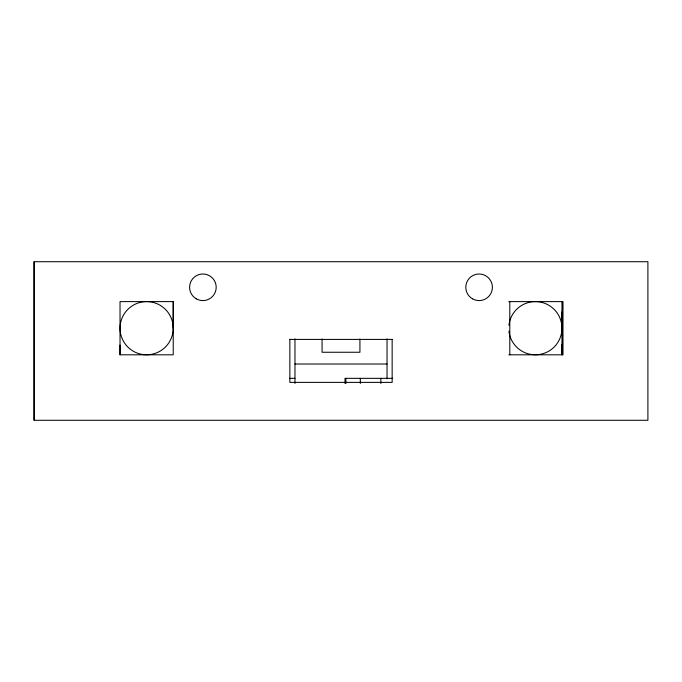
<?xml version="1.0" encoding="UTF-8"?>
<svg xmlns="http://www.w3.org/2000/svg" width="682" height="682" viewBox="0 0 682 682"><rect width="100%" height="100%" fill="white"/><g stroke="black" fill="none" stroke-linecap="round" stroke-linejoin="round"><path stroke-width="1.02" d="M34.1 420.274L34.1 261.718L647.9 261.718L647.9 420.283L34.1 420.283L34.1 261.718M120.032 354.81L120.032 301.606L173.228 301.606L173.228 354.81L120.032 354.802L120.032 345.083M173.228 328.204A26.598 26.598 0 0 0 133.331 305.169A26.598 26.598 0 0 0 133.331 351.239A26.598 26.598 0 0 0 173.228 328.204L173.228 301.606M561.977 344.572L561.977 354.802L561.977 311.836M561.968 328.213L561.977 301.606M508.781 301.606L562.991 301.615L562.991 354.81L508.781 354.802M289.483 339.414L392.517 339.414M294.965 364.018L387.035 364.018M289.671 378.322L294.965 378.322M392.747 378.34L345.024 378.34L345.024 383.446M509.795 301.615L509.795 354.81M392.15 339.414L392.15 382.38L289.85 382.38L289.85 339.414M387.035 338.835L387.035 378.877M380.854 378.34L380.854 383.446M360.335 378.34L360.335 383.446M359.925 338.954L359.925 352.253L322.075 352.253L322.075 338.954M345.893 378.34L345.893 383.446M294.965 338.835L294.965 383.446M508.934 325.237A26.598 26.598 0 0 1 549.522 305.689A26.598 26.598 0 0 1 549.522 350.727A26.598 26.598 0 0 1 508.934 331.188M472.456 298.81A13.299 13.299 0 0 0 492.404 287.293A13.299 13.299 0 0 0 472.456 275.775A13.299 13.299 0 0 0 472.456 298.81M196.245 298.81A13.299 13.299 0 0 0 216.194 287.293A13.299 13.299 0 0 0 196.245 275.775A13.299 13.299 0 0 0 196.245 298.81"/></g></svg>
